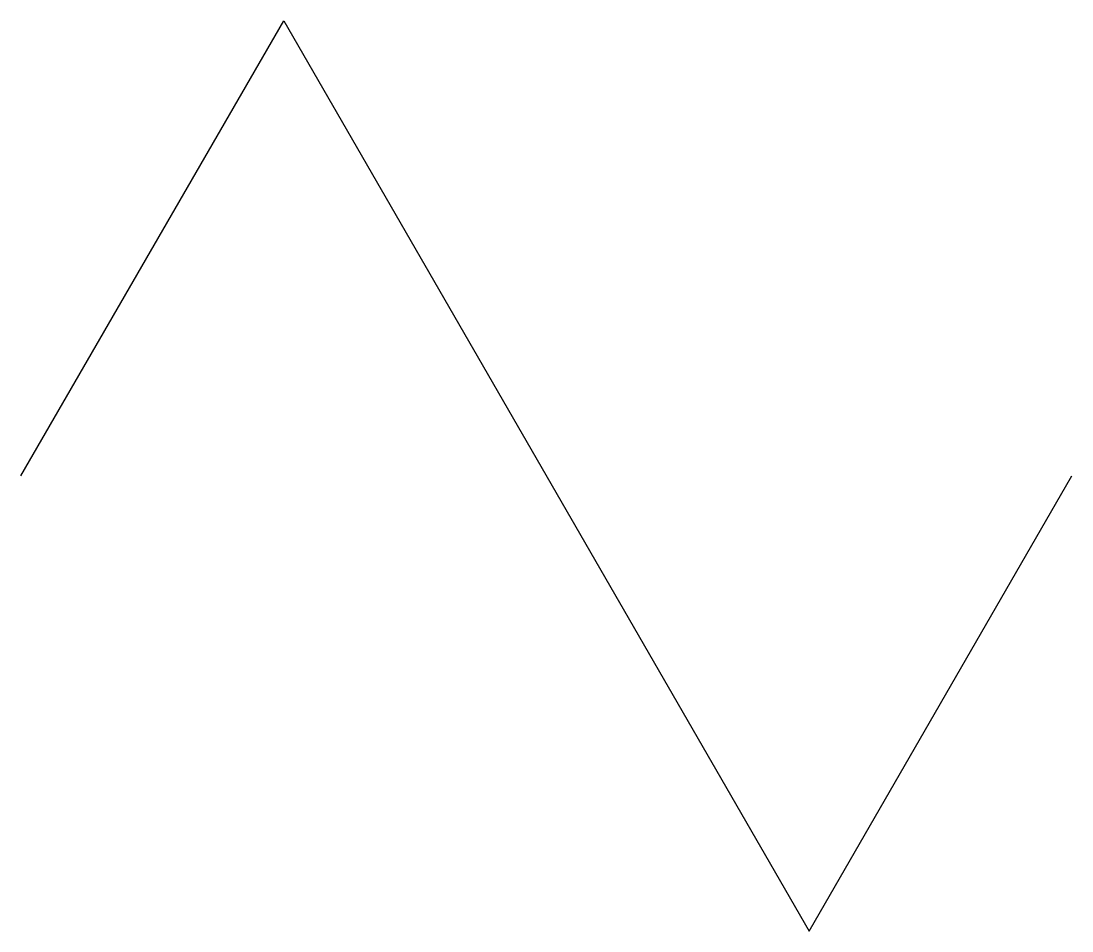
# Model space of a CAD drawing. Header units: millimetres. Extents: x 1172.75 to 1173.75, y -1199.51 to -1198.64.
import ezdxf

# ---------------------------------------------------------------- set-up
doc = ezdxf.new("R2010")
doc.units = ezdxf.units.MM
doc.header["$LTSCALE"] = 10
doc.layers.add('Símbolos_Gráficos', color=1, linetype='Continuous')

msp = doc.modelspace()

# ---------------------------------------------------------------- linework, layer by layer
at = {"layer": 'Símbolos_Gráficos'}
for p, q in [((1172.7465, -1199.073), (1172.9965, -1198.64)), ((1172.9965, -1198.64), (1173.4965, -1199.5061)), ((1173.4965, -1199.5061), (1173.7465, -1199.073))]:
    msp.add_line(p, q, dxfattribs=at)

doc.saveas('drawing.dxf')
